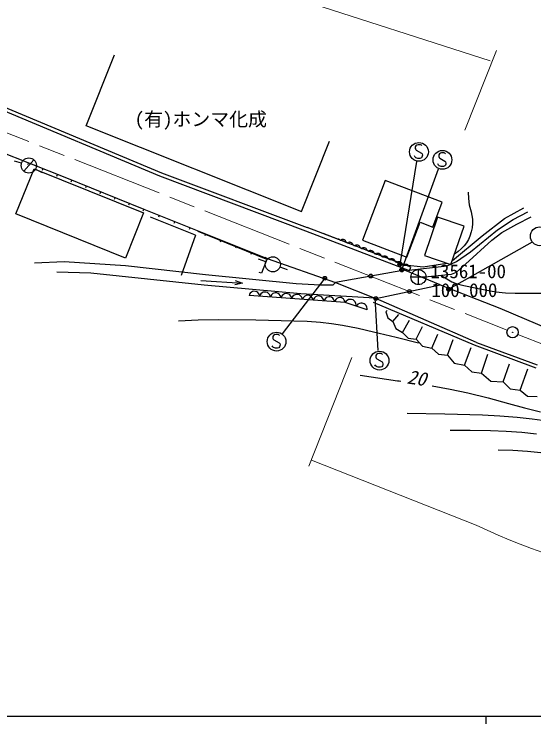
# Model space of a CAD drawing. Units: millimetres, scale not verified. Extents: x 40000 to 680000, y 20000 to 380000.
# Drawn here: x 105628 to 174348, y 204000 to 297854 of the extents above; entities that cross this region are included whole.
import ezdxf
from ezdxf.enums import TextEntityAlignment as Align

# ---------------------------------------------------------------- set-up
doc = ezdxf.new("R2010")
doc.units = ezdxf.units.MM
doc.header["$LTSCALE"] = 1000
doc.header["$PDMODE"] = 32
doc.header["$PDSIZE"] = 500
doc.linetypes.add('CHAIN', pattern=[18.5, 12, -1.5, 3.5, -1.5])
for name, color, linetype, lineweight in [('M-BGD', 7, 'Continuous', 25), ('M-BMK', 2, 'CHAIN', 13), ('M-BMK-HTXT', 7, 'Continuous', 13), ('M-BMK-SRVR', 3, 'Continuous', 25), ('M-STR-STR1', 1, 'Continuous', 25), ('M-TTL-BAND', 7, 'Continuous', 25)]:
    doc.layers.add(name, color=color, linetype=linetype, lineweight=lineweight)
doc.layers.add('M-STR-OTRS', color=6, linetype='Continuous')
doc.styles.add('ＭＳ ゴシック', font='')
doc.styles.get('ＭＳ ゴシック').set_extended_font_data('MS Gothic')

msp = doc.modelspace()

# ---------------------------------------------------------------- linework, layer by layer
at = {"layer": 'M-BGD'}
for p, q in [((118866, 292413), (115124, 283037)), ((97013, 288635), (125097, 276889)), ((124906, 276426), (98496, 287471)), ((90322, 285016), (112318, 276295)), ((115124, 283129), (143605, 271762)), ((143605, 271762), (147315, 281059)), ((158674, 280318), (158668, 280175)), ((158668, 280175), (158674, 280081)), ((158755, 280456), (158674, 280318)), ((158674, 280081), (158724, 279956)), ((158724, 279956), (158811, 279887)), ((158893, 280550), (158755, 280456)), ((158811, 279887), (159493, 279493)), ((159055, 280593), (158893, 280550)), ((159249, 280593), (159055, 280593)), ((159380, 280568), (159249, 280593)), ((159474, 280525), (159380, 280568)), ((159543, 280450), (159474, 280525)), ((158649, 278956), (158561, 279100)), ((158749, 278862), (158649, 278956)), ((158868, 278806), (158749, 278862)), ((158993, 278787), (158868, 278806)), ((159280, 278787), (158993, 278787)), ((159474, 278843), (159280, 278787)), ((159561, 278956), (159474, 278843)), ((159493, 279493), (159568, 279381)), ((159605, 279075), (159561, 278956)), ((159568, 279381), (159618, 279225)), ((159618, 279225), (159605, 279075)), ((161778, 279261), (161772, 279118)), ((161772, 279118), (161778, 279024)), ((161860, 279399), (161778, 279261)), ((161778, 279024), (161828, 278899)), ((161828, 278899), (161916, 278830)), ((161997, 279493), (161860, 279399)), ((161916, 278830), (162597, 278436)), ((162160, 279536), (161997, 279493)), ((162353, 279536), (162160, 279536)), ((162485, 279511), (162353, 279536)), ((162578, 279468), (162485, 279511)), ((162647, 279393), (162578, 279468)), ((106608, 278140), (105653, 278437)), ((106908, 277094), (108218, 278593)), ((107514, 278200), (107404, 277921)), ((158825, 278388), (156628, 264733)), ((161753, 277899), (161666, 278043)), ((161853, 277805), (161753, 277899)), ((162666, 277899), (162578, 277786)), ((162597, 278436), (162672, 278324)), ((162710, 278018), (162666, 277899)), ((162672, 278324), (162722, 278168)), ((162722, 278168), (162710, 278018)), ((105854, 271429), (108258, 277407)), ((108258, 277407), (122747, 271581)), ((108448, 277378), (109333, 276912)), ((109424, 277443), (109314, 277164)), ((125097, 276889), (144380, 269655)), ((156878, 264025), (161731, 277397)), ((161972, 277749), (161853, 277805)), ((162097, 277730), (161972, 277749)), ((162385, 277730), (162097, 277730)), ((162578, 277786), (162385, 277730)), ((111335, 276685), (111224, 276406)), ((112318, 276295), (122775, 272087)), ((144194, 269169), (124906, 276426)), ((113243, 275923), (113131, 275645)), ((115149, 275156), (115037, 274878)), ((154685, 275851), (151693, 267972)), ((162238, 272983), (154685, 275851)), ((117056, 274389), (116944, 274110)), ((165666, 274330), (165708, 273490)), ((118962, 273622), (118850, 273343)), ((165708, 273490), (165809, 272661)), ((120868, 272854), (120756, 272576)), ((160991, 269700), (162238, 272983)), ((165809, 272661), (166045, 271701)), ((170483, 270840), (173042, 272258)), ((120343, 265604), (105854, 271429)), ((122747, 271581), (120343, 265604)), ((122775, 272087), (122663, 271809)), ((122775, 272087), (122663, 271809)), ((122775, 272087), (139087, 265545)), ((124814, 271270), (124702, 270991)), ((166045, 271701), (166220, 270731)), ((171639, 270722), (173554, 271728)), ((129627, 268624), (123664, 271018)), ((126853, 270452), (126741, 270173)), ((157573, 265739), (159318, 270335)), ((159318, 270335), (160991, 269700)), ((161618, 271019), (159875, 265960)), ((165134, 269807), (161618, 271019)), ((166220, 270731), (166230, 270181)), ((167507, 268550), (170483, 270840)), ((169529, 269347), (171639, 270722)), ((172103, 270064), (173980, 271051)), ((128892, 269634), (128780, 269356)), ((158099, 264407), (144380, 269655)), ((163390, 264749), (165134, 269807)), ((166178, 269619), (166067, 269052)), ((166230, 270181), (166178, 269619)), ((170130, 268960), (172103, 270064)), ((129627, 268624), (127712, 263279)), ((129906, 269148), (138927, 265514)), ((130931, 268816), (130819, 268538)), ((157913, 263921), (144194, 269169)), ((146459, 268889), (157279, 264712)), ((163615, 265286), (167507, 268550)), ((165896, 268492), (165696, 268033)), ((166067, 269052), (165896, 268492)), ((165969, 266424), (169529, 269347)), ((168814, 267954), (170130, 268960)), ((132970, 267999), (132858, 267720)), ((148509, 268204), (148537, 268145)), ((148537, 268145), (148580, 268090)), ((148580, 268090), (148630, 268046)), ((148630, 268046), (148683, 268012)), ((148683, 268012), (148758, 267983)), ((148758, 267983), (148847, 267964)), ((148847, 267964), (148903, 267957)), ((148902, 268070), (148987, 268088)), ((148903, 267957), (148976, 267966)), ((148976, 267966), (149040, 267978)), ((148987, 268088), (149050, 268092)), ((149050, 268092), (149123, 268085)), ((149123, 268085), (149195, 268070)), ((149195, 268070), (149264, 268043)), ((149264, 268043), (149330, 267998)), ((149330, 267998), (149382, 267946)), ((149382, 267946), (149417, 267886)), ((149417, 267886), (149438, 267838)), ((149438, 267838), (149466, 267778)), ((149466, 267778), (149509, 267724)), ((149509, 267724), (149559, 267680)), ((149559, 267680), (149612, 267646)), ((149612, 267646), (149686, 267616)), ((149686, 267616), (149776, 267597)), ((149776, 267597), (149832, 267591)), ((149831, 267704), (149916, 267722)), ((149832, 267591), (149905, 267600)), ((149905, 267600), (149969, 267612)), ((149916, 267722), (149979, 267726)), ((149979, 267726), (150052, 267719)), ((150052, 267719), (150124, 267704)), ((150124, 267704), (150193, 267677)), ((150193, 267677), (150259, 267632)), ((150259, 267632), (150311, 267579)), ((150311, 267579), (150346, 267520)), ((150346, 267520), (150367, 267471)), ((151693, 267972), (157573, 265739)), ((174149, 267688), (163090, 261464)), ((165445, 267606), (165128, 267203)), ((165312, 264798), (168814, 267954)), ((165696, 268033), (165445, 267606)), ((135009, 267181), (134898, 266902)), ((150367, 267471), (150395, 267412)), ((150395, 267412), (150438, 267357)), ((150438, 267357), (150488, 267314)), ((150488, 267314), (150541, 267279)), ((150541, 267279), (150615, 267250)), ((150615, 267250), (150705, 267231)), ((150705, 267231), (150761, 267225)), ((150760, 267338), (150845, 267355)), ((150761, 267225), (150834, 267233)), ((150834, 267233), (150898, 267246)), ((150845, 267355), (150908, 267360)), ((150908, 267360), (150981, 267353)), ((150981, 267353), (151053, 267338)), ((151053, 267338), (151122, 267310)), ((151122, 267310), (151188, 267266)), ((151188, 267266), (151240, 267213)), ((151240, 267213), (151275, 267153)), ((151275, 267153), (151296, 267105)), ((151296, 267105), (151324, 267046)), ((151324, 267046), (151367, 266991)), ((151367, 266991), (151417, 266947)), ((151417, 266947), (151470, 266913)), ((151470, 266913), (151544, 266883)), ((151544, 266883), (151633, 266864)), ((151633, 266864), (151690, 266858)), ((151689, 266971), (151774, 266989)), ((151690, 266858), (151763, 266867)), ((151763, 266867), (151827, 266879)), ((151774, 266989), (151837, 266993)), ((151837, 266993), (151910, 266986)), ((151910, 266986), (151982, 266971)), ((151982, 266971), (152051, 266944)), ((152051, 266944), (152117, 266899)), ((152117, 266899), (152169, 266847)), ((152169, 266847), (152204, 266787)), ((152204, 266787), (152225, 266738)), ((152225, 266738), (152253, 266679)), ((152253, 266679), (152296, 266625)), ((152296, 266625), (152346, 266581)), ((152346, 266581), (152399, 266546)), ((152399, 266546), (152473, 266517)), ((152618, 266605), (152703, 266622)), ((152703, 266622), (152766, 266627)), ((152766, 266627), (152839, 266620)), ((152839, 266620), (152911, 266605)), ((152911, 266605), (152980, 266577)), ((152980, 266577), (153046, 266533)), ((164756, 266829), (164327, 266463)), ((165128, 267203), (164756, 266829)), ((137048, 266363), (136937, 266085)), ((139087, 265545), (138807, 265654)), ((152473, 266517), (152562, 266498)), ((152562, 266498), (152619, 266492)), ((152619, 266492), (152692, 266500)), ((152692, 266500), (152756, 266513)), ((153046, 266533), (153098, 266480)), ((153098, 266480), (153133, 266421)), ((153133, 266421), (153154, 266372)), ((153154, 266372), (153182, 266313)), ((153182, 266313), (153225, 266258)), ((153225, 266258), (153275, 266214)), ((153275, 266214), (153328, 266180)), ((153328, 266180), (153402, 266151)), ((153402, 266151), (153491, 266132)), ((153491, 266132), (153548, 266125)), ((153547, 266239), (153632, 266256)), ((153548, 266125), (153621, 266134)), ((153621, 266134), (153685, 266146)), ((153632, 266256), (153695, 266261)), ((153695, 266261), (153768, 266254)), ((153768, 266254), (153840, 266239)), ((153840, 266239), (153909, 266211)), ((153909, 266211), (153975, 266166)), ((153975, 266166), (154026, 266114)), ((154026, 266114), (154062, 266054)), ((154062, 266054), (154083, 266006)), ((154083, 266006), (154111, 265946)), ((154111, 265946), (154154, 265892)), ((154154, 265892), (154203, 265848)), ((154203, 265848), (154257, 265814)), ((154257, 265814), (154331, 265784)), ((154331, 265784), (154420, 265765)), ((154420, 265765), (154477, 265759)), ((154476, 265872), (154561, 265890)), ((154477, 265759), (154550, 265768)), ((154550, 265768), (154614, 265780)), ((154561, 265890), (154624, 265894)), ((154624, 265894), (154697, 265887)), ((154697, 265887), (154768, 265872)), ((154768, 265872), (154838, 265845)), ((154838, 265845), (154904, 265800)), ((154904, 265800), (154955, 265747)), ((154955, 265747), (154991, 265688)), ((154991, 265688), (155012, 265639)), ((155012, 265639), (155040, 265580)), ((159875, 265960), (163390, 264749)), ((164327, 266463), (163873, 266104)), ((164131, 265166), (165969, 266424)), ((108300, 264973), (112251, 265132)), ((112251, 265132), (120366, 264600)), ((138898, 265114), (137959, 265459)), ((139087, 265545), (138328, 263580)), ((139087, 265545), (138976, 265267)), ((139087, 265545), (148106, 262348)), ((155040, 265580), (155083, 265526)), ((155083, 265526), (155132, 265482)), ((155132, 265482), (155186, 265447)), ((155186, 265447), (155260, 265418)), ((155260, 265418), (155349, 265399)), ((155349, 265399), (155406, 265393)), ((155405, 265506), (155490, 265523)), ((155406, 265393), (155479, 265401)), ((155479, 265401), (155543, 265414)), ((155490, 265523), (155553, 265528)), ((155553, 265528), (155626, 265521)), ((155626, 265521), (155697, 265506)), ((155697, 265506), (155767, 265478)), ((155767, 265478), (155833, 265434)), ((155833, 265434), (155884, 265381)), ((155884, 265381), (155920, 265321)), ((155920, 265321), (155941, 265273)), ((155941, 265273), (155969, 265214)), ((155969, 265214), (156012, 265159)), ((156012, 265159), (156061, 265115)), ((156061, 265115), (156115, 265081)), ((156115, 265081), (156189, 265052)), ((156189, 265052), (156278, 265032)), ((156278, 265032), (156335, 265026)), ((156334, 265139), (156419, 265157)), ((156335, 265026), (156408, 265035)), ((156408, 265035), (156472, 265047)), ((156419, 265157), (156482, 265161)), ((156457, 264812), (156453, 264779)), ((156453, 264779), (156463, 264749)), ((156472, 264843), (156457, 264812)), ((156463, 264749), (156484, 264729)), ((156497, 264872), (156472, 264843)), ((156482, 265161), (156554, 265154)), ((156484, 264729), (156499, 264718)), ((156518, 264888), (156497, 264872)), ((156499, 264718), (156524, 264709)), ((156537, 264897), (156518, 264888)), ((156524, 264709), (156546, 264713)), ((156557, 264897), (156537, 264897)), ((156546, 264713), (156695, 264764)), ((156554, 265154), (156626, 265139)), ((156626, 265139), (156696, 265112)), ((156695, 264764), (156722, 264760)), ((156696, 265112), (156762, 265067)), ((156722, 264760), (156752, 264747)), ((156752, 264747), (156773, 264726)), ((156762, 265067), (156813, 265015)), ((156773, 264726), (156785, 264703)), ((156790, 264675), (156773, 264639)), ((156785, 264703), (156790, 264675)), ((156813, 265015), (156849, 264955)), ((156849, 264955), (156870, 264906)), ((156870, 264906), (156898, 264847)), ((156898, 264847), (156941, 264793)), ((156941, 264793), (156990, 264749)), ((156990, 264749), (157044, 264714)), ((157044, 264714), (157118, 264685)), ((157118, 264685), (157207, 264666)), ((157263, 264773), (157348, 264791)), ((157264, 264660), (157337, 264669)), ((157279, 264712), (159723, 264427)), ((157337, 264669), (157401, 264681)), ((157348, 264791), (157411, 264795)), ((157411, 264795), (157483, 264788)), ((157483, 264788), (157555, 264773)), ((157555, 264773), (157625, 264746)), ((157625, 264746), (157691, 264701)), ((157691, 264701), (157742, 264648)), ((159723, 264427), (162859, 264932)), ((162873, 264566), (164131, 265166)), ((164112, 263734), (165312, 264798)), ((111248, 263785), (115746, 263652)), ((120366, 264600), (130910, 263418)), ((140774, 264422), (141712, 264075)), ((156665, 264566), (156631, 264572)), ((156692, 264569), (156665, 264566)), ((156716, 264579), (156692, 264569)), ((156707, 264105), (156703, 264071)), ((156703, 264071), (156713, 264041)), ((156722, 264135), (156707, 264105)), ((156713, 264041), (156734, 264021)), ((156735, 264596), (156716, 264579)), ((156748, 264164), (156722, 264135)), ((156734, 264021), (156749, 264010)), ((156773, 264639), (156735, 264596)), ((156769, 264180), (156748, 264164)), ((156749, 264010), (156774, 264001)), ((156787, 264189), (156769, 264180)), ((156774, 264001), (156796, 264005)), ((156808, 264189), (156787, 264189)), ((156796, 264005), (156945, 264056)), ((156915, 263858), (156882, 263864)), ((156942, 263861), (156915, 263858)), ((156967, 263871), (156942, 263861)), ((156945, 264056), (156972, 264052)), ((156986, 263888), (156967, 263871)), ((156972, 264052), (157002, 264039)), ((157024, 263931), (156986, 263888)), ((157002, 264039), (157023, 264018)), ((157023, 264018), (157035, 263995)), ((157041, 263968), (157024, 263931)), ((157035, 263995), (157041, 263968)), ((157207, 264666), (157264, 264660)), ((157742, 264648), (157778, 264589)), ((157778, 264589), (157799, 264540)), ((157832, 263979), (162873, 264566)), ((157913, 263921), (158099, 264407)), ((159092, 262089), (159092, 264079)), ((163454, 263463), (164112, 263734)), ((115746, 263652), (130732, 262055)), ((130910, 263418), (142934, 262236)), ((138328, 263580), (138048, 263688)), ((146699, 262934), (141057, 255600)), ((146528, 263014), (146524, 262981)), ((146524, 262981), (146534, 262951)), ((146543, 263044), (146528, 263014)), ((146534, 262951), (146555, 262931)), ((146568, 263073), (146543, 263044)), ((146555, 262931), (146570, 262919)), ((146589, 263090), (146568, 263073)), ((146570, 262919), (146595, 262910)), ((146608, 263098), (146589, 263090)), ((146595, 262910), (146617, 262915)), ((146628, 263099), (146608, 263098)), ((146617, 262915), (146766, 262965)), ((146766, 262965), (146793, 262962)), ((146806, 262797), (146787, 262781)), ((146793, 262962), (146823, 262949)), ((146844, 262840), (146806, 262797)), ((146823, 262949), (146844, 262927)), ((146844, 262927), (146856, 262905)), ((146861, 262877), (146844, 262840)), ((146856, 262905), (146861, 262877)), ((160087, 263084), (158097, 263084)), ((159475, 263080), (163454, 263463)), ((162203, 263264), (162853, 262831)), ((162853, 262831), (163527, 262454)), ((130306, 262623), (135823, 262263)), ((130732, 262055), (143527, 260933)), ((135823, 262263), (134806, 262044)), ((134844, 262615), (135823, 262263)), ((142934, 262236), (146074, 262059)), ((146074, 262059), (147798, 262059)), ((146736, 262767), (146703, 262773)), ((146763, 262770), (146736, 262767)), ((146787, 262781), (146763, 262770)), ((147798, 262059), (148106, 262348)), ((161977, 262041), (169864, 258954)), ((163527, 262454), (164087, 262230)), ((164087, 262230), (164679, 262057)), ((164679, 262057), (167010, 261567)), ((136845, 260952), (136754, 260820)), ((136994, 261098), (136845, 260952)), ((137156, 261171), (136994, 261098)), ((137326, 261212), (137156, 261171)), ((137545, 261196), (137326, 261212)), ((137707, 261131), (137545, 261196)), ((137856, 261034), (137707, 261131)), ((137983, 260869), (137856, 261034)), ((138408, 260994), (138258, 260849)), ((138569, 261067), (138408, 260994)), ((138739, 261108), (138569, 261067)), ((138958, 261092), (138739, 261108)), ((139120, 261027), (138958, 261092)), ((139270, 260931), (139120, 261027)), ((139396, 260765), (139270, 260931)), ((139983, 260964), (139821, 260891)), ((140153, 261005), (139983, 260964)), ((140372, 260989), (140153, 261005)), ((140534, 260924), (140372, 260989)), ((140683, 260827), (140534, 260924)), ((143527, 260933), (153315, 260322)), ((162919, 261544), (162915, 261511)), ((162915, 261511), (162925, 261480)), ((162934, 261574), (162919, 261544)), ((162925, 261480), (162946, 261461)), ((162960, 261603), (162934, 261574)), ((162946, 261461), (162961, 261449)), ((162981, 261620), (162960, 261603)), ((162961, 261449), (162986, 261440)), ((162999, 261628), (162981, 261620)), ((162986, 261440), (163008, 261444)), ((163020, 261629), (162999, 261628)), ((163008, 261444), (163157, 261495)), ((163127, 261297), (163094, 261303)), ((163154, 261300), (163127, 261297)), ((163179, 261311), (163154, 261300)), ((163157, 261495), (163184, 261492)), ((163198, 261327), (163179, 261311)), ((163184, 261492), (163214, 261479)), ((163236, 261370), (163198, 261327)), ((163214, 261479), (163235, 261457)), ((163235, 261457), (163247, 261435)), ((163253, 261407), (163236, 261370)), ((163247, 261435), (163253, 261407)), ((167010, 261567), (169332, 261140)), ((169332, 261140), (170613, 261011)), ((170613, 261011), (171899, 260942)), ((171899, 260942), (175387, 260961)), ((136754, 260820), (136685, 260662)), ((149405, 259730), (136685, 260662)), ((138058, 260725), (137983, 260869)), ((138099, 260558), (138058, 260725)), ((138167, 260717), (138099, 260558)), ((138258, 260849), (138167, 260717)), ((139471, 260621), (139396, 260765)), ((139512, 260455), (139471, 260621)), ((139580, 260613), (139512, 260455)), ((139672, 260745), (139580, 260613)), ((139821, 260891), (139672, 260745)), ((140809, 260662), (140683, 260827)), ((140884, 260518), (140809, 260662)), ((140925, 260351), (140884, 260518)), ((140994, 260510), (140925, 260351)), ((141085, 260642), (140994, 260510)), ((141234, 260787), (141085, 260642)), ((141396, 260860), (141234, 260787)), ((141566, 260901), (141396, 260860)), ((141785, 260885), (141566, 260901)), ((141947, 260820), (141785, 260885)), ((142096, 260724), (141947, 260820)), ((142223, 260558), (142096, 260724)), ((142297, 260414), (142223, 260558)), ((142339, 260248), (142297, 260414)), ((142407, 260406), (142339, 260248)), ((142498, 260538), (142407, 260406)), ((142648, 260684), (142498, 260538)), ((142809, 260757), (142648, 260684)), ((142979, 260798), (142809, 260757)), ((143198, 260782), (142979, 260798)), ((143360, 260717), (143198, 260782)), ((143510, 260620), (143360, 260717)), ((143636, 260455), (143510, 260620)), ((143711, 260311), (143636, 260455)), ((143752, 260144), (143711, 260311)), ((143820, 260303), (143752, 260144)), ((143912, 260435), (143820, 260303)), ((144061, 260580), (143912, 260435)), ((144222, 260653), (144061, 260580)), ((144392, 260694), (144222, 260653)), ((144611, 260678), (144392, 260694)), ((144774, 260613), (144611, 260678)), ((144923, 260517), (144774, 260613)), ((145049, 260351), (144923, 260517)), ((145124, 260207), (145049, 260351)), ((145165, 260041), (145124, 260207)), ((145234, 260199), (145165, 260041)), ((145325, 260331), (145234, 260199)), ((145474, 260477), (145325, 260331)), ((145636, 260550), (145474, 260477)), ((145806, 260591), (145636, 260550)), ((146025, 260575), (145806, 260591)), ((146187, 260510), (146025, 260575)), ((146336, 260413), (146187, 260510)), ((146463, 260248), (146336, 260413)), ((146537, 260104), (146463, 260248)), ((146578, 259937), (146537, 260104)), ((146647, 260096), (146578, 259937)), ((146738, 260228), (146647, 260096)), ((146887, 260373), (146738, 260228)), ((147049, 260446), (146887, 260373)), ((147219, 260487), (147049, 260446)), ((147438, 260471), (147219, 260487)), ((147600, 260406), (147438, 260471)), ((147750, 260310), (147600, 260406)), ((147876, 260144), (147750, 260310)), ((147951, 260000), (147876, 260144)), ((147992, 259834), (147951, 260000)), ((148060, 259992), (147992, 259834)), ((148152, 260124), (148060, 259992)), ((148301, 260270), (148152, 260124)), ((148462, 260343), (148301, 260270)), ((148632, 260384), (148462, 260343)), ((148851, 260368), (148632, 260384)), ((149014, 260303), (148851, 260368)), ((149163, 260206), (149014, 260303)), ((149289, 260041), (149163, 260206)), ((149364, 259897), (149289, 260041)), ((149650, 259990), (149519, 259877)), ((149845, 260101), (149650, 259990)), ((150033, 260134), (149845, 260101)), ((150221, 260131), (150033, 260134)), ((150445, 260055), (150221, 260131)), ((150597, 259944), (150445, 260055)), ((153280, 260329), (153276, 260296)), ((153276, 260296), (153286, 260266)), ((153295, 260360), (153280, 260329)), ((153286, 260266), (153307, 260246)), ((153321, 260389), (153295, 260360)), ((153307, 260246), (153322, 260235)), ((153315, 260322), (153739, 253354)), ((153342, 260405), (153321, 260389)), ((153322, 260235), (153347, 260226)), ((153360, 260414), (153342, 260405)), ((153347, 260226), (153369, 260230)), ((153381, 260414), (153360, 260414)), ((153369, 260230), (153518, 260281)), ((166779, 254436), (153451, 260250)), ((153488, 260083), (153455, 260089)), ((153515, 260086), (153488, 260083)), ((153540, 260096), (153515, 260086)), ((153518, 260281), (153545, 260277)), ((153559, 260112), (153540, 260096)), ((153545, 260277), (153575, 260264)), ((153597, 260156), (153559, 260112)), ((153575, 260264), (153596, 260243)), ((153596, 260243), (153608, 260220)), ((153614, 260192), (153597, 260156)), ((153608, 260220), (153614, 260192)), ((149405, 259730), (149364, 259897)), ((149519, 259877), (149405, 259730)), ((152296, 258753), (149405, 259730)), ((150726, 259803), (150597, 259944)), ((150814, 259596), (150726, 259803)), ((150853, 259426), (150814, 259596)), ((150851, 259242), (150853, 259426)), ((150965, 259388), (150851, 259242)), ((151095, 259501), (150965, 259388)), ((151290, 259612), (151095, 259501)), ((151478, 259645), (151290, 259612)), ((151667, 259642), (151478, 259645)), ((151891, 259566), (151667, 259642)), ((152042, 259455), (151891, 259566)), ((152172, 259314), (152042, 259455)), ((152259, 259108), (152172, 259314)), ((152298, 258937), (152259, 259108)), ((166522, 254070), (153153, 259738)), ((152296, 258753), (152298, 258937)), ((154800, 258497), (154964, 258677)), ((154800, 258497), (155027, 257696)), ((155690, 257192), (156514, 258144)), ((169864, 258954), (178487, 255302)), ((127356, 257293), (129978, 257420)), ((129978, 257420), (132602, 257486)), ((132602, 257486), (137587, 257419)), ((137587, 257419), (142590, 257318)), ((142590, 257318), (144368, 257248)), ((144368, 257248), (146149, 257117)), ((155027, 257696), (155690, 257192)), ((155690, 257192), (156105, 256263)), ((156995, 255769), (157911, 257382)), ((146149, 257117), (147605, 256947)), ((147605, 256947), (149064, 256715)), ((149064, 256715), (151115, 256309)), ((151115, 256309), (153164, 255841)), ((156105, 256263), (156995, 255769)), ((158775, 254879), (159614, 256569)), ((139930, 255356), (139849, 255218)), ((140068, 255450), (139930, 255356)), ((140230, 255493), (140068, 255450)), ((140424, 255493), (140230, 255493)), ((140555, 255468), (140424, 255493)), ((140649, 255425), (140555, 255468)), ((140718, 255350), (140649, 255425)), ((153164, 255841), (156136, 255118)), ((156995, 255769), (157736, 255027)), ((160851, 253693), (161646, 255554)), ((139849, 255218), (139843, 255075)), ((139843, 255075), (139849, 254981)), ((139849, 254981), (139899, 254856)), ((139899, 254856), (139986, 254787)), ((139986, 254787), (140668, 254393)), ((140668, 254393), (140743, 254281)), ((156136, 255118), (159098, 254374)), ((157736, 255027), (158775, 254879)), ((158775, 254879), (159615, 253940)), ((162927, 252745), (163704, 254817)), ((166779, 254436), (174804, 251458)), ((139824, 253856), (139736, 254000)), ((139924, 253762), (139824, 253856)), ((140043, 253706), (139924, 253762)), ((140168, 253687), (140043, 253706)), ((140455, 253687), (140168, 253687)), ((140649, 253743), (140455, 253687)), ((140736, 253856), (140649, 253743)), ((140780, 253975), (140736, 253856)), ((140743, 254281), (140793, 254125)), ((140793, 254125), (140780, 253975)), ((159615, 253940), (160851, 253693)), ((160851, 253693), (161731, 252873)), ((165182, 251440), (166042, 253776)), ((174657, 251033), (166522, 254070)), ((153456, 252708), (153449, 252565)), ((153449, 252565), (153456, 252471)), ((153537, 252846), (153456, 252708)), ((153456, 252471), (153506, 252346)), ((153674, 252940), (153537, 252846)), ((153837, 252983), (153674, 252940)), ((154031, 252983), (153837, 252983)), ((154162, 252958), (154031, 252983)), ((154256, 252915), (154162, 252958)), ((154324, 252840), (154256, 252915)), ((161731, 252873), (162927, 252745)), ((162927, 252745), (163837, 251717)), ((167436, 250373), (168252, 252887)), ((153506, 252346), (153593, 252277)), ((153593, 252277), (154274, 251883)), ((154274, 251883), (154349, 251771)), ((154349, 251771), (154399, 251615)), ((154399, 251615), (154387, 251465)), ((163837, 251717), (165182, 251440)), ((170283, 249246), (171148, 251618)), ((153431, 251346), (153343, 251490)), ((153531, 251252), (153431, 251346)), ((153649, 251196), (153531, 251252)), ((153774, 251177), (153649, 251196)), ((154062, 251177), (153774, 251177)), ((154256, 251233), (154062, 251177)), ((154343, 251346), (154256, 251233)), ((154387, 251465), (154343, 251346)), ((165182, 251440), (166131, 250531)), ((172538, 248120), (173539, 250949)), ((151376, 250098), (156319, 249381)), ((166131, 250531), (167436, 250373)), ((167436, 250373), (168672, 249335)), ((156319, 249381), (156537, 249352)), ((156537, 249352), (156765, 249321)), ((168672, 249335), (170283, 249246)), ((170283, 249246), (171223, 248307)), ((160916, 248710), (163267, 248278)), ((163267, 248278), (165614, 247786)), ((165614, 247786), (168314, 247108)), ((171223, 248307), (172538, 248120)), ((172538, 248120), (173526, 247329)), ((168314, 247108), (171012, 246367)), ((173526, 247329), (174792, 247290)), ((171012, 246367), (173117, 245795)), ((157601, 245105), (162589, 244991)), ((162589, 244991), (167582, 244852)), ((173117, 245795), (175236, 245281)), ((167582, 244852), (169867, 244732)), ((169867, 244732), (172158, 244552)), ((172158, 244552), (174145, 244338)), ((174145, 244338), (176123, 244064)), ((163268, 242821), (165953, 242847)), ((165953, 242847), (168640, 242813)), ((168640, 242813), (170690, 242724)), ((170690, 242724), (172745, 242575)), ((172745, 242575), (174685, 242374)), ((169646, 240251), (171574, 240195)), ((171574, 240195), (173509, 240078)), ((173509, 240078), (175289, 239900))]:
    msp.add_line(p, q, dxfattribs=at)
for centre, radius in [((159155, 279643), 1244), ((162260, 278586), 1244), ((107563, 277843), 995), ((175140, 268480), 1244), ((139836, 264770), 995), ((156628, 264733), 249), ((156878, 264025), 249), ((159092, 263084), 995), ((146699, 262934), 249), ((163090, 261464), 249), ((153451, 260250), 249), ((140330, 254543), 1244), ((171544, 255784), 22.5), ((153937, 252033), 1244)]:
    msp.add_circle(centre, radius, dxfattribs=at)
at = {"layer": 'M-BMK'}
for p, q in [((79211, 292189), (170846, 256059)), ((172241, 255509), (176071, 253998))]:
    msp.add_line(p, q, dxfattribs=at)
at = {"layer": 'M-BMK-HTXT'}
for p, q in [((88861, 317404), (168568, 291677)), ((165242, 282524), (169395, 293058)), ((150285, 252465), (144612, 238078)), ((166722, 230285), (144928, 238878))]:
    msp.add_line(p, q, dxfattribs=at)
msp.add_arc((199723, 298180), 75490, 244.07697, 282.44281, dxfattribs=at)
at = {"layer": 'M-BMK-SRVR'}
msp.add_circle((171544, 255784), 746, dxfattribs=at)
at = {"layer": 'M-STR-OTRS'}
for p in [(152777, 263218), (157888, 261184)]:
    msp.add_point(p, dxfattribs=at)
at = {"layer": 'M-STR-STR1'}
for p, q in [((157263, 263999), (148106, 262348)), ((161977, 262041), (157263, 263999)), ((148106, 262348), (153451, 260250)), ((153451, 260250), (161977, 262041))]:
    msp.add_line(p, q, dxfattribs=at)
at = {"layer": 'M-TTL-BAND'}
for p, q in [((40000, 205000), (579000, 205000)), ((168000, 205000), (168000, 204000))]:
    msp.add_line(p, q, dxfattribs=at)

# ---------------------------------------------------------------- texts
at = {"layer": 'M-BGD', "style": 'ＭＳ ゴシック'}
for s, p in [('(有)ホンマ化成', (121562, 282507)), ('13561-00', (160692, 262384)), ('100.000', (160801, 259898))]:
    msp.add_text(s, height=1833, dxfattribs=at).set_placement(p, align=Align.BOTTOM_LEFT)
at = {"layer": 'M-BGD', "style": 'ＭＳ ゴシック', "oblique": 15}
msp.add_text('20', height=1833, rotation=351.6, dxfattribs=at).set_placement((157419, 248478), align=Align.BOTTOM_LEFT)

doc.saveas('drawing.dxf')
